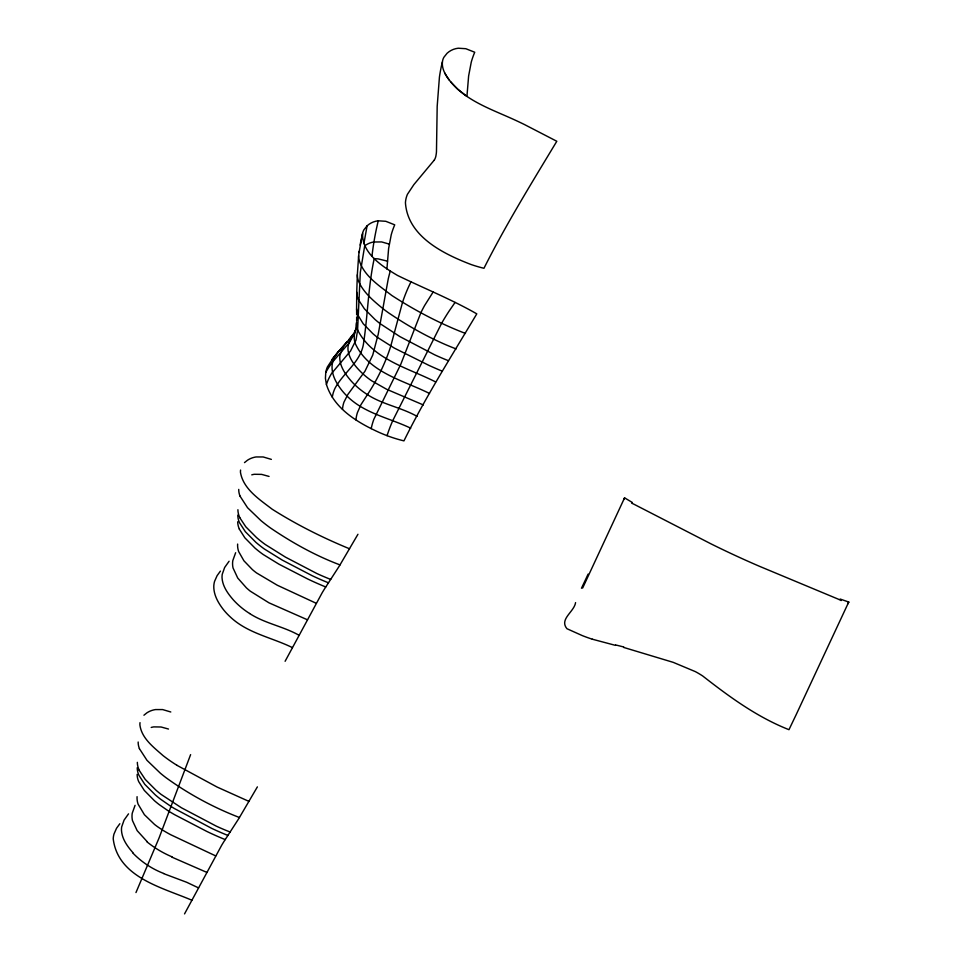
<?xml version="1.0" encoding="UTF-8"?>
<svg xmlns="http://www.w3.org/2000/svg" width="962" height="962" viewBox="0 0 962 962"><rect width="100%" height="100%" fill="white"/><g stroke="black" fill="none" stroke-linecap="round" stroke-linejoin="round"><path stroke-width="1.44" d="M356.661 317.003L356.661 317.905M356.661 318.242L356.625 320.671M364.742 245.599L360.305 272.438L357.599 329.978L356.036 339.995L350.529 351.01L331.625 373.412A53.511 51.948 25.8 0 0 327.729 380.952L326.419 384.439C333.898 408.525 357.419 422.51 379.064 432.371A150.733 146.32 25.8 0 0 387.073 435.666A136.52 132.516 25.8 0 0 403.944 440.873C425.577 396.981 451.767 355.808 476.791 313.852C451.262 299.254 423.965 288.299 397.583 275.481C382.311 266.438 361.772 253.391 362.59 233.309A13.817 13.42 25.8 0 1 363.877 229.87L367.087 225.829A20.13 19.541 25.8 0 1 378.21 220.803L385.786 221.296L394.721 224.843A81.012 78.644 25.8 0 0 391.233 234.776L388.612 248.557L386.916 269.023M356.746 292.147L356.589 308.646A18.518 17.977 25.8 0 0 357.984 315.175M356.577 321.921L356.553 322.703A19.432 18.867 25.8 0 0 357.599 329.978C372.571 359.451 408.285 367.977 435.63 381.938M357.347 274.759L356.746 291.919A18.687 18.146 25.8 0 0 358.549 299.795M356.529 323.028L355.7 329.425A10.871 10.558 25.8 0 1 355.122 331.048L355.086 331.12A14.021 13.6 25.8 0 1 354.786 331.734L353.114 334.415A83.454 81.012 25.8 0 1 349.278 339.345L343.049 347.162L340.019 355.002A19.24 18.675 25.8 0 0 339.79 358.646C340.332 367.256 345.671 374.651 351.13 380.964A71.657 69.553 25.8 0 0 355.11 385.053A76.07 73.846 25.8 0 0 365.764 393.53C381.373 404.353 400.757 407.106 417.123 416.402M450.481 81.674L457.696 89.165L466.931 96.428L468.626 75.962L471.248 62.193A81.012 78.644 25.8 0 1 474.735 52.249L465.8 48.701L458.225 48.22A20.13 19.541 25.8 0 0 447.102 53.247L443.891 57.275A13.817 13.42 25.8 0 0 442.604 60.714C441.221 67.857 445.165 74.687 449.302 80.195M358.646 255.82L357.359 274.459A18.122 17.593 25.8 0 0 358.982 282.227C364.057 293.049 373.629 300.95 382.66 308.429A158.213 153.571 25.8 0 0 388.263 312.638C409.499 327.032 432.106 339.742 456.108 348.917M342.484 409.367L342.688 407.455A29.678 28.812 25.8 0 1 343.963 402.152L347.823 394.516L364.947 371.26L372.751 355.038L378.246 334.115L388.227 278.968A249.531 242.22 25.8 0 1 390.211 271.2M362.59 233.309L359.042 252.537M359.103 252.008L358.682 255.531A14.009 13.6 25.8 0 0 358.706 258.405C362.638 275.216 379.028 285.534 391.823 295.478C415.019 310.485 439.658 323.497 465.464 333.441M359.079 252.188L359.187 251.322M363.889 243.699L367.087 225.829M333.61 357.503L327.405 366.931A26.082 25.313 25.8 0 0 325.757 372.462L325.421 378.319L326.419 384.439M360.137 245.106L360.534 242.881M360.558 242.773L362.385 234.536M332.251 397.138L333.092 393.41A36.34 35.281 25.8 0 1 334.956 388.407C343.398 372.33 361.58 361.616 363.708 342.231C367.821 314.394 368.278 286.027 374.242 258.453M355.892 328.571L355.904 328.535A36.159 35.101 25.8 0 1 354.617 333.225L349.447 342.508L332.792 361.736A90.055 87.422 25.8 0 0 325.745 372.462M378.21 220.815L376.479 228.571A294.733 286.099 25.8 0 0 371.993 256.072M135.967 892.568L159.019 838.082L190.62 754.629M632.395 502.525L624.578 497.847L582.659 588.01M623.737 499.603L624.554 497.895M847.895 603.775L848.773 601.959L795.947 715.139A214.61 0.806 -65.1 0 0 794.973 717.159L788.972 729.689C757.058 717.111 729.461 696.873 702.657 675.949A97.883 96.14 24.4 0 0 695.382 671.632L673.184 662.337L623.665 647.426M410.906 281.998L409.547 284.788A159.716 155.05 25.8 0 0 402.525 302.333L390.764 346.104A182.263 176.924 25.8 0 1 386.387 358.393A209.668 203.535 25.8 0 1 381.012 370.598A222.859 216.342 25.8 0 1 374.675 382.792A201.286 195.394 25.8 0 1 367.448 394.624M575.577 602.609C574.158 611.964 559.03 619.119 566.943 628.715L582.238 635.581A155.435 143.699 22.3 0 0 592.303 639.201M285.101 661.291L322.198 592.724A186.52 181.06 25.8 0 1 324.579 588.816L339.442 565.848L357.948 534.271M184.536 913.9L221.633 845.333A186.52 181.06 25.8 0 1 224.014 841.437L238.877 818.458L257.383 786.88M235.642 552.717L232.804 560.593A20.418 19.817 25.8 0 0 233.044 567.977L237.722 578.03L246.416 587.854A73.954 71.789 25.8 0 0 250.336 591.209L268.975 602.825L307.503 619.817M135.077 805.338L132.239 813.215A20.418 19.817 25.8 0 0 132.479 820.598L137.157 830.639L147.126 841.618M434.235 160.149L413.864 184.62L407.419 194.336A26.082 25.313 25.8 0 0 405.435 202.754C407.66 236.436 443.362 253.896 471.164 264.55A135.438 131.469 25.8 0 0 483.958 268.278C505.94 224.579 531.589 183.093 556.806 141.27L524.23 124.423A424.086 411.664 25.8 0 0 507.671 116.763C484.439 106.566 457.696 96.501 444.757 73.004M367.436 394.624L360.942 404.689L357.419 412.626A36.279 35.209 25.8 0 0 355.94 419.925M433.237 291.847L424.615 305.519A143.554 139.346 25.8 0 0 420.899 312.662L400.853 364.105L373.833 419.324A69.986 67.941 25.8 0 0 371.188 428.643M455.062 302.441L449.194 310.954A239.73 232.708 25.8 0 0 441.618 323.292L392.736 420.683A157.119 152.513 25.8 0 0 387.061 435.666M332.07 359.475L332.672 358.694M332.96 358.333L338.564 351.491M333.694 357.383L334.62 356.229M334.704 356.12L335.401 355.267M335.618 355.002L336.459 353.992M338.42 351.671L334.668 357.13L332.792 361.736A21.873 21.236 25.8 0 0 332.034 366.702C331.89 375.408 336.447 383.405 341.63 390.091A62.109 60.293 25.8 0 0 346.909 395.947C364.261 413.407 389.261 417.929 410.714 428.186M336.664 353.739L339.514 350.396M220.406 571.115L217.087 575.685L214.574 581.361A21.573 20.936 25.8 0 0 213.792 586.279C213.636 594.961 218.218 602.909 223.388 609.571A62.77 60.931 25.8 0 0 230.134 616.798C247.402 633.261 271.657 637.397 292.412 647.606M349.098 339.466L352.789 334.872L349.687 340.295L348.1 346.043A19.673 19.096 25.8 0 0 348.136 350.902C349.723 360.293 356.433 367.785 363.143 374.086A78.98 76.671 25.8 0 0 371.597 380.76L386.592 389.249L423.352 404.954M119.841 823.737L116.522 828.294L114.009 833.982A21.573 20.936 25.8 0 0 113.227 838.9C117.965 877.476 162.217 887.481 191.847 900.216M338.456 351.683L347.378 341.45M339.406 350.589L346.236 342.869M229.088 561.243L224.639 567.496L222.258 574.254A19.144 18.579 25.8 0 0 222.042 577.885C222.619 586.459 227.982 593.758 233.441 600.011A76.082 73.858 25.8 0 0 249.615 613.491M128.523 813.852L124.074 820.105L121.693 826.863A19.144 18.579 25.8 0 0 121.489 830.507C122.054 839.068 127.417 846.38 132.876 852.621M244.492 462.614L247.559 460.161A21.825 21.188 25.8 0 1 256.072 456.95L263.179 456.962L271.356 459.379M143.927 715.223L146.994 712.77A21.825 21.188 25.8 0 1 155.507 709.571L162.614 709.571L170.791 711.988M615.548 645.382L592.315 639.201M840.139 599.037L848.737 602.032M269.059 476.43L261.628 474.386L254.413 474.278A20.166 19.565 25.8 0 0 251.767 474.843M168.494 729.04L161.063 726.995L153.848 726.887A20.166 19.565 25.8 0 0 151.202 727.452M387.53 261.183L378.174 258.886A23.437 22.751 25.8 0 0 374.603 258.814M340.019 564.91C315.368 555.651 292.159 542.7 270.406 527.922A162.722 157.96 25.8 0 1 260.906 520.574L247.547 507.72L239.947 496.019M239.454 817.52C213.396 807.479 188.528 793.999 165.897 777.621A159.993 155.315 25.8 0 1 160.341 773.183L146.982 760.329L139.382 748.628M389.225 244.095L381.637 241.931L373.521 242.003A21.489 20.851 25.8 0 0 364.814 245.755M349.567 548.797C322.751 537.746 296.621 524.711 272.126 509.175C259.668 499.543 243.326 489.177 240.476 472.45A13.564 13.167 25.8 0 1 240.584 470.045M249.002 801.406L217.099 787.048L176.972 765.331M163.564 873.604L186.76 882.31L198.557 887.914M316.282 603.306L277.272 585.221L256.541 572.931A75.902 73.677 25.8 0 1 252.357 569.564L243.915 560.786L238.66 551.563A19.541 18.963 25.8 0 1 237.638 544.071M215.716 855.915L170.851 834.8A135.882 131.914 25.8 0 1 161.688 829.509M429.509 393.47C403.318 380.315 367.953 372.438 355.05 343.013A21.441 20.803 25.8 0 1 355.447 330.291M206.938 872.438L172.018 857.19M299.11 635.305C283.357 626.346 264.863 623.472 249.603 613.515M161.7 829.497L157.828 826.887A80.099 77.754 25.8 0 1 154.557 824.458L144.408 814.706L138.107 804.184A19.541 18.963 25.8 0 1 137.073 796.68M239.791 517.736L245.791 526.791L256.517 537.554A126.948 123.232 25.8 0 0 265.235 544.48L285.437 557.118L316.751 573.472A239.839 232.816 25.8 0 0 330.712 579.413M139.225 770.346L145.226 779.4L155.952 790.163A125.168 121.501 25.8 0 0 161.159 794.444L181.445 807.779L216.185 826.093A239.839 232.816 25.8 0 0 230.146 832.034M358.501 299.819L364.406 308.814L375.024 319.48A120.791 117.256 25.8 0 0 380.17 323.701L399.855 336.58L434.608 354.786A251.046 243.699 25.8 0 0 448.424 360.69M239.285 529.04L244.841 537.806L254.966 548.063A106.71 103.583 25.8 0 0 263.239 554.533L278.884 564.141L307.527 578.896A319.18 309.824 25.8 0 0 325.745 586.976M357.972 315.187L363.203 323.737L372.823 333.61A95.034 92.256 25.8 0 0 377.561 337.458L394.24 348.04L428.739 365.283A377.417 366.366 25.8 0 0 441.823 370.995M356.601 308.958L356.661 314.815M841.209 600.553A114.682 28.054 24.9 0 0 837.95 599.025L759.439 566.281A238.047 57.155 24.9 0 1 710.75 543.734L633.814 504.16A114.262 27.958 24.8 0 0 631.637 503.15M588.119 574.098A97.932 2.67 -66 0 1 581.457 588.263M615.632 644.949A354.196 329.22 22.7 0 1 623.773 647.005M356.902 320.021A21.849 21.212 25.8 0 1 357.948 316.594M442.388 61.941A153.271 148.785 25.8 0 0 439.43 77.104L437.181 106.385L436.471 151.551A47.932 46.525 25.8 0 1 436.303 153.499L435.87 156.181A14.49 14.069 25.8 0 1 434.259 160.173M239.322 529.016A18.422 17.881 25.8 0 1 237.71 521.777M239.851 517.712A18.807 18.266 25.8 0 1 237.903 509.728M328.463 582.804A268.242 260.389 25.8 0 1 312.253 575.745L282.287 560.112L264.37 549.001A117.713 114.274 25.8 0 1 255.832 542.267L245.358 531.709L239.538 522.763A18.627 18.086 25.8 0 1 237.794 515.127M239.995 495.995A17.22 16.715 25.8 0 1 238.732 489.405M163.636 873.424A83.213 80.772 25.8 0 1 132.66 852.825M172.138 856.889A101.154 98.196 25.8 0 1 146.945 841.834M225.18 839.586A319.18 309.824 25.8 0 1 206.962 831.505L174.663 814.706A160.365 155.676 25.8 0 1 168.446 811.002L159.331 804.689A105.628 102.537 25.8 0 1 154.401 800.673L144.288 790.415L138.72 781.649A18.422 17.881 25.8 0 1 137.145 774.398M227.898 835.425A268.242 260.389 25.8 0 1 211.688 828.366L174.314 808.477A171.38 166.354 25.8 0 1 171.008 806.445L160.365 799.049A116.342 112.939 25.8 0 1 155.279 794.877L144.793 784.331L138.973 775.384A18.627 18.086 25.8 0 1 137.229 767.736M139.286 770.322A18.807 18.266 25.8 0 1 137.338 762.337M139.43 748.616A17.22 16.715 25.8 0 1 138.167 742.015M176.984 765.319A157.395 152.79 25.8 0 1 163.167 755.699C153.764 747.378 141.654 738.407 139.911 725.059A13.564 13.167 25.8 0 1 140.019 722.654"/></g></svg>
